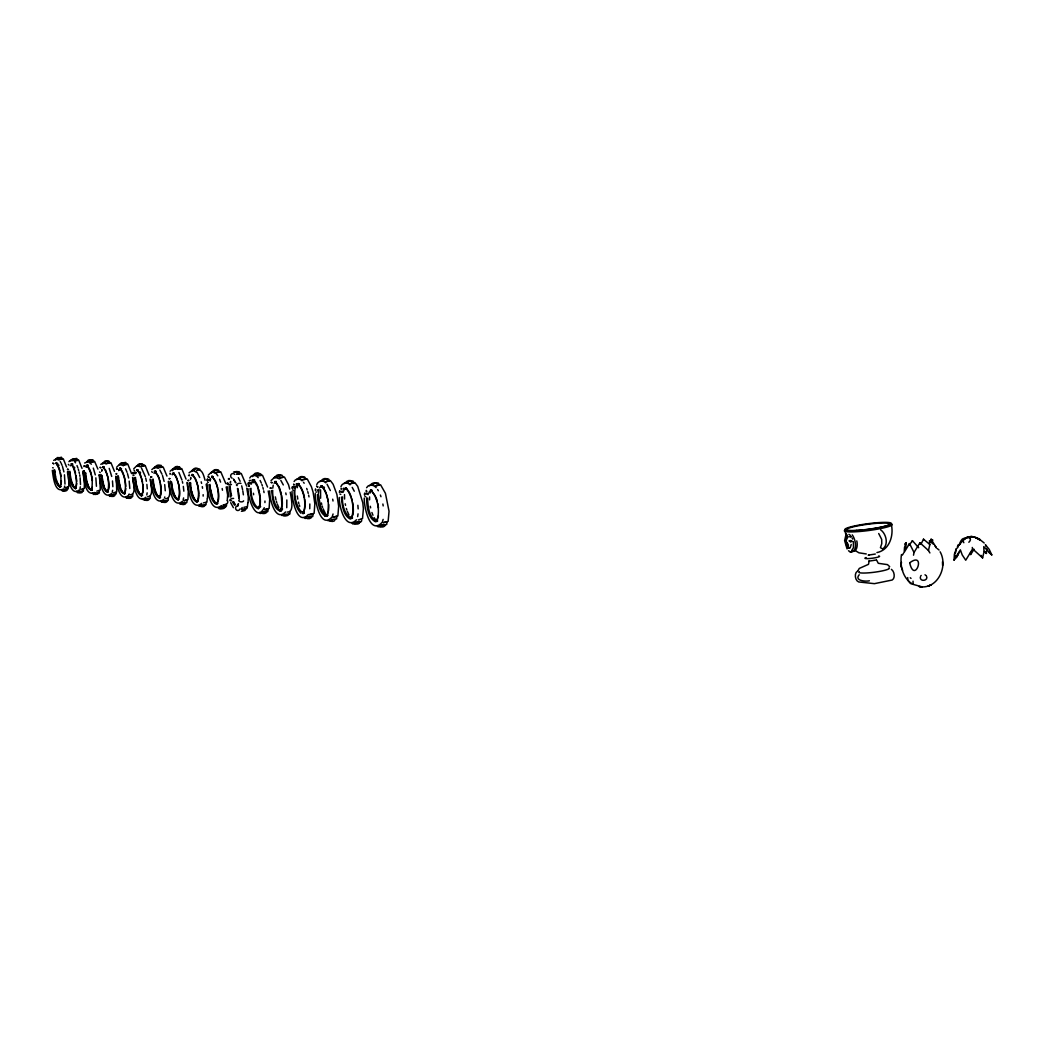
<?xml version="1.0" encoding="UTF-8"?>
<svg xmlns="http://www.w3.org/2000/svg" width="1044" height="1044" viewBox="0 0 1044 1044"><rect width="100%" height="100%" fill="white"/><g stroke="black" fill="none" stroke-linecap="round" stroke-linejoin="round"><path stroke-width="1.5" d="M154.408 468.391L155.073 466.968M264.928 502.569L264.941 501.029M340.801 494.36L339.939 494.125M61.361 480.762L61.296 482.667M294.134 491.372C294.33 498.954 295.374 507.71 300.985 513.283M80.505 484.573L80.127 477.774M191.691 471.523L192.396 470.061M318.394 494.843L320.978 508.637M96.426 486.256L95.852 477.852M211.279 473.167L211.997 471.679M317.363 494.647C317.976 502.033 318.603 512.03 325.506 516.258M316.697 492.142L315.862 491.92M344.494 494.595L344.598 499.032M366.535 497.884C366.875 506.053 367.488 517.602 375.54 521.817M367.605 498.145C367.893 505.544 368.519 515.54 375.214 520.643M252.491 476.638L253.261 475.098M369.576 496.905L369.576 499.854M198.895 495.039C198.738 496.278 198.999 501.681 196.128 500.898M848.041 547.369C850.012 541.888 842.886 544.146 848.25 536.616M64.989 484.09L64.454 474.798M76.747 483.359L76.16 486.856L74.737 487.665M223.586 506.81C216.682 507.149 228.362 509.224 226.287 504.265C216.969 506.04 230.032 506.066 227.448 500.441M309.755 508.754L309.833 503.978M318.407 493.577L319.007 489.323M125.802 488.501C125.619 490.902 124.732 495.822 122.331 491.672M132.849 473.793L132.94 472.567M169.976 478.648L168.906 478.831L169.676 478.465M207.143 480.527L207.247 479.222M134.063 473.898L134.258 472.319M133.084 473.415L133.188 472.475M250.364 480.592L249.229 480.801L250.064 480.253M940.122 551.806C948.565 566.761 937.199 590.069 919.125 586.584L922.061 586.872L912.717 584.262M67.207 489.075C67.873 492.129 61.531 491.032 62.927 490.08M116.432 479.901L116.719 491.854L113.222 492.951M248.159 484.246L248.289 482.889M87.422 462.101C86.6 458.747 93.255 459.556 91.963 460.678M132.98 475.294L133.984 475.568M272.758 488.174L273.228 485.212M901.468 554.56C899.798 565.091 902.447 577.671 911.96 583.753M103.747 463.079C103.33 460.704 107.819 459.856 108.537 462.009M286.761 507.723L286.839 499.959M207.378 480.566L207.547 479.131M292.137 488.24L292.281 486.83M114.957 494.386C115.597 497.57 109.02 496.435 110.429 495.43M101.764 471.183L101.855 470.309M315.34 490.341L315.497 488.918M131.857 496.265C132.497 499.502 125.841 498.34 127.264 497.322M320.56 489.832L320.599 498.262M328.56 510.594L328.664 504.422M955.443 553.059L956.343 548.752L957.961 547.317M248.42 484.286L248.616 482.811M339.417 492.52L339.574 491.072M358.053 513.844L357.635 516.623M84.668 466.094L83.925 466.564L84.029 465.728M147.139 492.833L146.812 494.973M364.395 494.791L364.578 493.316M82.593 491.332C82.646 494.008 76.878 492.585 78.287 491.815M292.437 488.279L292.659 486.752M315.653 490.38L315.758 489.584M190.478 479.587L190.7 478.309M53.27 467.908L52.618 467.725M208.513 480.24L208.604 479.587M210.118 481.036L210.444 479.196M245.484 508.898L244.988 510.555L241.425 511.299M149.227 498.784C149.24 501.616 143.172 500.102 144.607 499.28M230.267 483.215L230.489 481.884M253.822 475.568C254.031 469.878 265.307 475.686 255.454 475.098C256.498 471.64 262.501 473.963 261.209 475.294M364.748 494.83L365.008 493.225M167.223 500.794C167.223 503.665 161.076 502.138 162.525 501.303M249.607 483.946L249.842 482.641M984.753 551.806L986.423 553.437L986.75 548.752M185.819 502.869C185.793 505.792 179.568 504.226 181.017 503.378M80.336 486.791L79.983 488.592M205.015 505.009C204.976 507.984 198.673 506.392 200.135 505.531M311.556 516.232C312.104 519.977 304.6 518.646 306.049 517.459M293.677 487.939L293.938 486.569M297.253 487.731L297.671 485.63M70.861 460.769L71.462 460.039M101.764 470.622L101.986 469.513M317.598 490.889L317.781 489.806M112.648 490.262L112.256 492.115M86.561 462.087L87.174 461.344M359.736 521.595C360.128 525.889 351.932 523.527 353.981 522.848M339.848 491.75L339.992 490.993M341.049 492.207L341.179 491.489M134.767 473.323L134.911 472.475M135.616 473.689L135.864 472.527M913.513 555.199L914.022 552.459L919.921 542.776L928.442 550.475L929.904 552.942M385.21 524.427C385.627 528.225 378.15 527.168 379.324 525.706M119.434 464.828L120.073 464.071M378.463 515.853L376.858 520.199L375.37 520.669M136.647 466.276L137.299 465.493M183.613 497.897L183.144 499.867M190.608 478.661L190.869 477.447M335.085 519.534C334.954 522.822 328.103 521.073 329.578 520.108M209.257 480.031L209.439 479.144M210.17 480.423L210.562 478.831M960.141 542.789C959.775 542.645 962.946 536.342 964.773 539.069M230.411 482.25L230.593 481.388M869.156 560.889L868.504 564.321L859.264 568.432L858.064 570.572M250.39 483.737L250.599 482.811M251.343 484.142C252.048 478.557 255.375 480.566 257.137 484.86M253.235 482.693L253.718 480.879M61.126 483.998L60.082 486.243L59.064 485.695M64.741 486.073L64.323 487.6M366.222 493.734L366.379 493.042M294.499 487.718L294.734 486.752M274.22 477.774L274.99 476.899M868.804 561.163L876.36 559.989M92.355 487.339L91.233 489.649L90.136 489.075M296.718 479.653L297.501 478.765M328.377 511.612L327.111 514.796L325.741 515.253M333.062 513.987L332.41 516.18M341.923 491.985L342.171 490.993M342.954 492.429L344.598 488.931M135.759 472.893L135.942 472.188M320.038 481.597L320.847 480.697M366.992 494.243L367.253 493.238M368.036 494.686L368.584 492.898M370.046 493.094L370.659 491.111M344.233 483.62L345.055 482.706M383.148 519.377L382.43 521.648M164.56 497.831L164.808 496.931M369.354 485.721L372.617 484.351M904.665 544.054L906.231 542.671L905.709 548.283M972.277 547.447L972.616 548.909L982.6 557.914L984.009 551.924L983.774 546.638L991.8 554.886L989.229 549.405L985.405 544.759L986.28 546.651M852.23 551.584C857.489 551.597 857.724 544.668 856.785 540.896M928.442 550.475L929.682 545.346L929.525 540.831L931.144 541.98M850.416 547.108L851.238 544.498M264.276 507.723C255.806 524.205 247.245 495.848 248.146 488.827M295.961 486.439C290.271 498.223 306.91 529.569 304.704 499.189M137.573 466.29C136.79 462.792 143.694 463.627 142.389 464.802M207.234 498.536L206.921 502.151L203.45 502.869M107.584 491.894L108.171 491.254L107.623 492.102C109.868 483.763 108.158 473.545 102.912 466.642L104.035 467.073M118.742 470.661L120.021 468.325M128.882 494.712L129.143 493.969M247.806 502.843L247.467 506.575L243.891 507.319M97.183 493.251L96.492 493.995M275.407 477.813C275.068 475.098 279.4 473.689 280.901 475.646M266.912 510.842C267.577 514.679 260.126 513.765 261.47 512.434M260.308 507.201L260.608 506.51M956.343 548.752L954.399 554.194L954.033 560.08L955.926 557.274M906.231 542.671L904.535 547.317L904.169 552.354L909.533 543.585L914.022 552.459M929.943 544.59L923.483 539.187L921.552 543.115M282.232 509.576L282.546 508.872M907.706 577.567L907.784 580.177L910.551 583.609L913.095 583.792L913.03 581.169M70.379 465.781C73.406 463.092 74.672 470.766 75.559 473.193M846.801 536.172L847.18 535.363M86.078 467.164L86.521 466.12M954.033 560.08L960.376 549.849L962.216 554.925L965.739 560.236L972.616 548.909M846.762 534.606L845.744 541.98M116.589 467.281L119.629 464.267L123.518 465.768M118.951 470.074C120.595 466.707 122.996 472.619 123.61 474.472M133.762 468.756L136.881 465.702L140.34 466.812M153.925 473.167L155.66 472.253L158.101 475.699M172.273 474.785L172.782 473.663M955.625 555.291L956.278 557.587L959.697 551.676M208.239 475.164L211.684 471.914L215.195 472.893M381.973 522.561C369.863 535.689 363.769 505.948 364.252 498.04M288.757 513.557C290.18 516.154 281.984 516.715 283.368 514.901M347.939 482.576C346.725 482.211 353.603 478.583 353.89 482.641M371.038 490.315L370.437 491.346L371.299 490.262L372.147 491.006L370.385 490.184L371.781 489.936M356.513 519.755C345.499 531.213 338.778 505.831 339.326 497.44M224.943 506.471C226.156 508.65 219.436 509.903 219.579 507.723M345.89 488.135L345.277 489.14L346.099 488.083M332.005 517.067C320.456 529.726 314.883 500.898 315.223 493.473M206.138 502.281L206.059 504.67L201.623 504.996M271.048 480.566L274.768 477.147L279.466 478.896M300.176 478.622L300.763 477.604L304.47 476.886L306.205 479.17L302.147 479.757L307.236 478.935L311.438 486.778L313.096 492.181L314.844 503.782L314.127 513.296L309.455 514.588L313.122 513.739L312.73 516.545L308.737 517.406L307.51 516.676L311.282 516.245M340.905 486.582C342.197 482.746 347.456 481.715 350.053 484.834M320.899 485.891L322.531 486.674L321.617 485.956L321.056 487.013L321.839 485.969M308.372 514.457C297.096 526.92 291.746 498.523 292.033 491.319M192.892 470.635C191.822 469.082 197.081 466.459 198.112 469.343M243.513 510.007L242.86 510.49M316.763 484.507C318.002 480.749 323.118 479.718 325.663 482.785M298.297 483.998L297.71 484.964L298.467 483.933M285.586 511.952C275.303 522.796 269.339 498.588 269.73 490.863M155.53 467.529C154.46 466.016 159.575 463.471 160.554 466.263M276.138 481.428L275.525 482.419C277.221 481.689 273.645 481.636 276.464 482.654L275.564 481.95L278.865 487.17L281.306 495.6L281.971 505.648L280.458 510.451L281.671 510.555M120.491 464.606L121.117 462.818L125.071 462.949M150.205 496.174L150.166 498.445L145.951 498.758M242.208 507.501L241.294 508.95M974.052 549.261L970.659 554.638L970.555 552.511M249.777 478.008C251.239 474.394 256.237 474.707 258.22 477.682M294.082 481.532C295.53 478.4 300.046 478.269 302.147 480.801M132.719 494.269L132.705 496.5L128.556 496.813M221.472 505.596C210.81 514 207.051 490.81 207.09 483.411M296.274 485.747C299.928 481.232 303.895 493.355 304.457 497.753M115.78 492.416C118.964 495.561 105.875 495.548 114.67 494.386M201.662 503.404C191.757 511.704 187.855 490.027 187.672 483.111M113.404 495.404L109.855 496.37L108.968 495.417M157.07 466.785L160.92 465.272L162.394 467.294M182.491 501.29C172.782 509.446 169.037 488.083 168.828 481.336M163.934 499.241C154.408 507.253 150.819 486.204 150.584 479.614M189.055 472.828L192.592 470.244L196.885 472.488M957.818 545.947L964.291 538.808M959.253 544.851L962.307 540.766L966.587 537.647M170.133 471.209L173.056 468.704L175.81 469.187M65.798 490.054L62.405 490.98L61.557 490.08M97.914 469.095L94.599 461.422L90.371 462.114L93.882 461.644L93.02 459.934L89.588 460.247L89.027 461.2M145.964 497.244C136.62 505.139 133.188 484.39 132.914 477.943M82.045 468.417L78.718 460.117L74.555 460.796L78.026 460.326L76.695 458.447L73.798 458.955L73.263 459.895M105.274 462.531L105.849 461.578L108.837 461.056L110.22 462.988L106.671 463.471L110.951 462.766L114.448 471.327M128.569 495.326C119.394 503.091 116.093 482.628 115.793 476.325M151.824 469.643L154.682 467.177L158.205 468.312M319.594 487.809C321.474 483.594 325.31 490.523 326.185 493.12M911.738 541.836L912.443 540.714L918.694 547.735M111.695 493.46C102.69 501.094 99.519 480.932 99.193 474.759M79.461 489.884C70.77 497.296 67.847 477.669 67.482 471.757M956.278 557.587L957.896 555.095M53.714 460.391L56.115 458.916L58.829 459.986M366.588 487.705C368.532 483.972 373.869 484.52 376.14 487.652M68.943 461.683L70.026 460.665M902.329 555.069L903.556 553.255M63.514 489.01C54.562 493.681 53.179 476.221 52.317 470.335M84.629 463.014L88.192 461.592L91.402 464.202M909.233 545.177L912.443 540.714M86.3 466.694C87.97 464.384 90.959 471.588 91.415 474.707M75.494 488.37L76.029 487.744L75.494 488.579C78.235 480.749 74.411 469.121 71.618 463.901M100.785 464.384L103.369 462.688M94.795 492.494C85.034 497.179 83.755 478.322 83.024 471.849M846.175 533.862L844.622 540.596L847.049 548.909M908.41 545.112L909.533 543.585M901.494 562.377L900.894 566.161L902.616 570.298M154.421 472.058C160.385 475.542 162.172 490.223 159.68 497.818C161.037 496.213 159.197 498.314 158.492 496.827M172.547 474.276L173.617 473.637M920.612 576.21L921.199 575.44M207.482 498.34L207.678 492.938L206.151 484.312M857.437 571.225C854.005 573.025 855.023 580.725 858.677 581.952L874.428 583.661L892.15 580.033C895.53 578.193 894.408 571.264 891.406 569.358M237.575 505.309L238.502 503.73L237.406 506.04M248.094 502.634L248.328 497.048L246.749 488.122M274.102 483.215L275.89 482.628L279.035 486.843M343.215 488.775L343.985 488.07M968.858 542.267C974.809 536.446 961.915 535.624 963.39 542.071L963.86 542.723M369.328 491.593L371.455 490.98L375.07 495.535M352.572 517.85L351.802 518.542M227.24 500.689L227.657 494.96L226.196 486.987M196.494 470.727C202.001 467.738 203.645 475.307 205.055 480.266M61.087 486.491L60.239 487.065M92.277 489.897C85.308 490.275 85.347 477.252 84.603 471.888M124.393 493.734L124.98 493.081L124.432 493.956C126.781 485.499 125.019 475.072 119.642 468.09L120.778 468.521L120.099 468.704M191.861 475.477L193.558 475.881L195.698 479.092M211.436 477.265L212.271 477.017M141.201 465.963L145.233 465.598L149.057 475.19M251.852 480.292L252.57 479.783M850.051 547.852L848.237 548.217M258.403 508.415L259.904 504.5L259.786 496.448L257.437 486.413L253.483 480.318L254.553 479.783M296.091 484.155L296.861 483.62M281.488 510.581L280.745 511.103M376.701 520.917L375.762 520.186L377.536 521.034L376.636 521.635M303.856 513.283L302.943 513.752M344.259 489.153L345.042 488.618M160.319 497.649L159.654 498.001M327.385 515.866L324.971 516.127M366.209 490.354L366.131 491.398L367.005 491.241M86.091 465.546L88.114 465.559M341.91 489.036L341.062 489.192L341.14 488.161M293.716 484.024L293.638 485.016L294.46 484.873M964.695 538.547L968.114 537.073M965.556 538.182L963.834 539.109M272.001 482.902L270.918 482.302L272.04 482.498M229.393 479.157L228.31 478.961L229.132 478.426M189.603 475.659L188.546 475.477L189.355 474.955M170.015 473.232L169.924 474.133L170.681 473.989M151.719 471.64L152.372 472.384M133.997 470.087L134.637 470.831M117.45 469.317L116.497 468.795L117.489 468.965M100.785 467.856L99.859 467.334L100.824 467.503M68.356 464.358L68.956 465.05M359.775 521.452C348.722 522.653 364.447 524.271 361.237 519.233M371.207 485.316C368.963 484.09 376.806 481.01 376.832 483.79M346.021 483.215C344.076 482.419 350.536 478.309 351.763 481.91M364.943 496.422L365.818 496.657M321.774 481.206C319.829 480.423 326.198 476.364 327.385 479.914M266.742 511.116L264.236 511.677M373.191 484.651C371.99 484.299 378.972 480.592 379.285 484.729M298.401 479.261C296.561 478.726 302.003 474.642 303.556 477.486M323.614 480.566C323.157 479.287 329.265 477.147 329.447 480.632M290.036 511.456L289.88 514L285.077 514.34M327.568 515.318L326.446 515.866L327.685 514.548L326.589 515.488L327.829 515.606M212.78 472.136C210.979 471.627 216.108 467.816 217.543 470.479M246.645 506.718C250.038 510.19 235.539 510.203 245.209 508.898M292.646 489.78L293.455 490.262M174.165 468.926C172.377 468.469 177.363 464.711 178.746 467.32M214.32 471.536L214.829 470.583L218.287 469.904L219.853 472.045L216.017 472.58L220.767 471.81L225.817 483.659M222.894 507.971L219.162 508.767L218.157 507.736M298.897 483.633L297.501 483.855L299.08 484.625L298.179 483.92C304.3 491.802 306.414 503.417 303.556 512.969L304.143 511.991L302.943 513.296L304.339 513.035L302.747 512.239L303.647 512.943M98.28 492.559C100.55 494.021 92.681 495.417 94.117 493.59M194.641 469.917C193.375 468.625 201.244 467.764 199.835 470.231M257.868 475.894L262.488 475.242L267.551 487.039M271.048 488.201L269.913 488.148L271.062 487.939M139.322 465.35C138.46 462.505 149.945 465.833 141.07 466.185M168.254 498.145L168.201 500.454L163.908 500.768M234.926 472.384L239.024 471.601L240.029 473.284M198.177 501.198L197.264 501.955C200.096 493.003 198.112 481.662 192.161 474.367L193.297 474.824L192.514 475.007M249.425 486.204L248.302 486.165L249.111 485.76M217.922 503.352L217.022 504.121C219.971 495.039 217.935 483.437 211.828 476.064L212.963 476.534M122.044 463.914L122.631 462.949L125.658 462.414L127.068 464.384L123.466 464.867L127.825 464.162L131.557 473.598M56.82 459.164L57.12 457.598L60.852 457.716M57.955 458.629L61.335 457.207L62.405 458.668M72.088 460.43L72.414 458.851L76.199 458.968M99.337 490.615L99.337 492.794L95.265 493.133M158.975 467.673L163.203 467.073L166.962 476.051M130.108 497.531L126.663 498.275L125.75 497.309M142.702 495.156L141.775 495.861L143.132 491.306L142.924 484.52M159.601 497.583L160.593 497.101M228.532 484.286L227.435 484.233L228.231 483.842M67.925 487.183C70.561 491.085 58.516 489.584 66.933 489.075M83.403 488.879L83.403 491.019L79.37 491.293M207.612 481.976L208.356 482.419M70.561 460.417L73.354 460.665M188.833 480.618L187.763 480.579L188.559 480.201M69.635 460.861L70.966 460.221M71.423 464.463L72.662 463.862M116.824 473.976L115.819 473.937L116.576 473.584M99.545 472.045L100.198 472.449M87.278 465.389L88.127 465.141M87.161 465.833L87.8 465.65L86.678 465.232C91.794 472.071 93.464 482.093 91.324 490.315C92.772 489.14 90.11 490.667 89.758 488.644M84.081 470.961L83.102 470.922L84.107 470.74M56.206 458.773L55.632 460.078M154.303 471.262L156.248 471.47M155.138 471.744L155.869 471.575L155.204 471.496M124.797 493.982C118.22 492.259 118.337 481.78 117.398 476.038M966.392 537.738L969.419 536.76M147.23 499.606L143.289 499.789M165.174 501.629L161.585 502.242L160.672 500.663M173.434 468.482L172.743 470.661M183.692 503.717L179.633 503.9M202.836 505.87L198.699 506.066M850.181 541.523L851.995 541.157M321.174 486.204L322.139 486.008M345.433 488.318L346.869 488.801L345.942 488.07C352.441 496.148 354.699 508.337 351.515 518.216L352.128 517.198L350.823 518.542L352.219 518.268L350.51 517.433L351.437 518.163M344.716 488.853C347.769 487.757 350.171 494.164 351.11 496.683M286.173 515.253L281.763 515.462M332.449 520.473L327.868 520.682M876.934 552.576C888.953 550.253 893.547 536.746 891.615 525.85M850.273 541.81L852.087 541.444M968.584 536.942L967.057 537.386L969.289 536.799L968.454 536.981M869.195 554.677L868.23 555.147L875.316 554.038M967.475 537.242L968.767 536.903M968.271 537.007L969.289 536.799M859.212 574.735C853.757 581.012 866.546 581.678 869.365 580.79M849.685 547.983L848.172 548.139M849.855 536.603L851.134 536.342M849.973 536.929L851.265 536.681M849.203 540.753L850.495 540.505M849.333 541.092L850.612 540.831M380.773 526.398L378.032 526.815L377.197 525.654M355.43 523.527L352.728 523.944L351.919 522.809M383.748 524.662L381.269 525.106M378.137 485.251L375.409 485.851L380.577 484.794L385.419 493.303L389.047 511.286L388.133 521.334L383.161 522.705L386.998 521.804L386.711 524.466L382.339 525.667L381.008 524.897L381.634 525.393M262.905 513.074L260.374 513.452L259.643 512.408M329.473 480.919L325.663 481.715L330.348 480.566L333.127 484.246L336.886 494.386L338.661 506.196L337.878 515.88L333.114 517.198L336.847 516.323L336.586 518.894L331.431 519.52M353.942 482.941L350.066 483.75L354.843 482.576L357.701 486.334L362.79 502.712L363.377 508.689L362.529 518.555L358.314 519.912M240.029 473.545L236.44 474.276L241.268 473.493L246.645 486.047M279.831 476.351L277.273 476.912L278.135 475.751L281.776 475.046L283.459 477.304L279.466 477.865L284.464 477.056L288.535 484.755L289.671 489.062M178.746 467.777L175.327 468.482L176.266 467.32L179.424 466.759L180.925 468.821L177.18 469.343L181.76 468.599L186.028 479.131M80.649 492.207L77.478 492.69L76.656 491.228M233.582 472.005L237.184 471.444L238.241 472.619M62.327 458.89L59.208 459.517L63.306 458.851L66.568 467.02M969.537 536.746L971.037 536.603M65.446 487.692L68.8 486.648L68.747 477.787M80.897 489.388L84.303 488.331L84.433 479.979M96.818 491.137L100.263 490.067L99.898 478.857M71.723 464.319L70.927 463.875M130.135 494.804C136.607 494.608 133.41 483.45 132.562 477.395M147.595 496.722C154.212 496.657 150.923 484.664 150.088 479.039M103.082 467.529L105.64 470.152L108.028 477.447M165.618 498.706C172.13 498.836 169.206 486.987 168.267 481.506M136.921 469.591L138.408 469.93M141.345 477.16L139.478 472.684L137.403 470.479M174.283 473.167L173.461 472.658M60.461 486.4L60.147 486.896C62.183 478.974 60.395 469.748 56.024 462.883M75.573 488.762C69.765 486.021 69.883 477.147 68.969 471.483M91.598 489.806L92.237 489.649L91.65 490.171M287.204 512.082C294.695 512.513 291.198 498.288 290.258 492.22M850.756 552.002C858.233 551.088 855.493 539.2 852.243 534.867M274.781 481.493L276.138 481.662M178.328 499.28L179.085 499.123L178.172 499.854C180.86 491.032 178.942 479.927 173.147 472.723M178.119 500.037C171.477 497.218 171.425 487.326 170.55 481.036M258.416 508.859C251.108 506.027 250.899 495.287 250.064 488.514M280.288 511.26C272.784 508.428 272.523 497.466 271.701 490.549M971.403 536.629L970.685 536.642L973.178 536.746M970.907 536.642L973.399 536.773L971.99 536.655M971.207 536.655L972.773 536.746M970.803 536.616L971.833 536.642M182.465 502.843L186.824 502.529L187.124 499.998L183.731 500.755L187.933 499.58L188.351 490.98L186.85 482.498M866.272 553.946L858.964 552.824L854.605 550.214M263.114 511.873L267.825 511.547L268.191 508.846L264.615 509.655L269.117 508.402L269.717 499.215L268.217 490.967M377.536 521.034L376.14 521.321L377.497 519.938L376.884 520.982C380.238 510.947 377.902 498.445 371.207 490.262M142.48 498.732L141.775 498.432M93.555 494.517L92.446 493.003M305.2 518.542L304.117 517.419M972.969 536.773L974.313 536.955M253.483 479.574L254.331 479.783M59.769 486.217L60.526 486.752M59.899 487.091C54.653 483.698 54.601 475.738 53.766 470.048M159.262 498.027C153.246 494.491 153.076 485.591 152.267 479.313M141.384 496.057C135.524 492.533 135.368 483.829 134.559 477.643M103.265 466.59L103.969 466.759M216.473 504.317C210.04 500.676 209.753 491.293 208.97 484.651M196.768 502.151C190.491 498.536 190.23 489.336 189.434 482.811M374.822 520.538L375.762 520.773M350.249 519.038C342.758 515.253 342.184 504.578 341.479 497.101M848.889 534.345L850.325 535.285M298.362 483.529L299.276 483.881M155.073 471.066L155.83 471.249M136.96 469.917C141.305 473.323 146.317 493.89 140.405 494.543M137.064 470.387L137.443 470.479M120.334 468.117L121.535 468.769M851.643 550.606L853.457 547.708L853.353 541.588M848.472 550.762L850.547 551.95M849.999 551.819L851.317 552.145M56.337 462.57L57.785 463.614M107.937 491.946L105.992 490.406M106.971 492.22C101.79 488.331 101.503 480.475 100.759 474.472M973.778 536.929L978.907 538.821L984.205 542.997M974.783 537.216L980.029 540.087M977.602 538.13L976.284 537.569M976.662 537.973L975.514 537.477M327.307 515.475L326.198 514.783L327.098 515.501C330.1 505.805 327.92 493.929 321.617 485.956M325.611 515.227L321.382 509.629M932.305 542.658L931.091 539.239L932.918 540.166M281.175 510.438L280.144 509.772M212.337 477.03L215.455 480.879M173.669 473.65L175.836 475.92M215.808 503.051C219.827 503.169 218.835 493.512 218.013 489.336M177.088 498.823C181.382 497.831 179.32 490.615 179.255 486.856M71.971 463.993L72.728 464.515M56.167 463.379L58.921 467.582M924.984 574.787L925.819 575.296M978.907 538.821L980.199 539.644M977.81 538.587L978.946 539.304M878.709 533.536L881.684 539.396L881.762 543.65L880.444 547.682L882.676 548.948C888.875 544.824 886.252 533.68 880.692 529.882M75.142 488.122L74.372 487.352M106.227 463.954L103.369 462.831L102.743 464.045M141.24 495.352L140 494.086M177.532 499.319L176.658 498.484M196.572 501.407L195.685 500.546M258.821 507.789L259.199 508.089M216.252 503.56L215.351 502.686M214.581 472.423L216.043 473.558M929.525 540.831L933.388 544.172M989.164 552.707L991.8 554.886M910.251 577.75L911.02 578.376M937.329 548.609L939.039 550.018M106.384 490.837C110.834 491.124 108.485 482.289 108.276 478.661M984.44 551.454L986.423 553.437M233.608 479.392L235.879 482.719M214.881 502.203L215.612 503.051M195.228 500.076L195.933 500.911M176.214 498.014L176.906 498.836M157.814 496.017C162.446 499.345 161.298 487.313 160.489 483.75M931.091 539.239L936.468 547.904L935.059 545.986M74.62 461.657L75.573 462.844M74.007 486.935L74.607 487.678M58.712 485.277L59.299 486.008M923.483 539.187L924.266 540.1M323.862 486.882L324.449 487.561M216.643 474.159L217.831 475.816M235.461 504.761L234.261 503.077M234.535 505.192L232.551 501.942M889.671 566.657L887.504 564.634L878.278 563.303L876.608 560.119M214.425 501.603L215.129 502.555M194.784 499.489L195.476 500.415M175.783 497.44L176.462 498.353M141.384 467.79L145.351 476.664M158.049 496.357L156.965 494.778M139.583 493.525L140.235 494.412M233.517 479.131L235.487 482.563M105.601 489.858L106.214 490.719M233.386 507.671L230.685 502.673M89.366 488.109L89.98 488.957M970.294 538.626L969.68 537.751M375.422 519.56L374.157 517.654M73.628 486.413L74.228 487.248M327.059 484.272L330.348 490.563M58.347 484.768L58.934 485.591M303.504 482.276L304.169 483.241M280.784 480.331L283.302 484.938M197.473 473.232L199.717 477.526M213.955 500.898L214.646 501.942M194.328 498.797L195.006 499.815M159.836 470.035L161.964 474.172M175.34 496.748L176.005 497.753M157.618 495.769L156.235 493.355M139.805 493.838L138.056 490.51M121.926 491.019L122.54 491.972M377.628 489.545L378.359 490.732M105.209 489.218L105.809 490.171M352.219 487.365L354.268 491.228M88.988 487.483L89.588 488.409M981.06 555.369L982.6 557.914M60.2 461.539L60.669 462.309M73.263 485.799L73.837 486.713M325.31 513.335L323.092 508.78M57.981 484.155L58.555 485.055M238.358 477.669L240.146 481.297M233.791 502.255L234.469 503.391M213.498 500.089L214.177 501.211M194.549 499.097L193.453 497.101L194.08 498.275M178.902 472.475L181.956 480.044M174.909 495.965L175.549 497.048M140.144 472.018L140.575 472.815M139.374 493.159L138.539 491.502M122.122 491.306L121.234 489.636M105.405 489.505L104.922 488.709M348.983 514.953L347.3 511.299M89.197 487.757L88.714 486.974M73.458 486.06L72.623 484.481M58.555 464.802L58.934 465.533M58.19 484.429L56.676 481.023M278.787 507.436L277.247 503.991M260.113 480.475L261.3 482.994M233.517 501.59L233.987 502.542M213.707 500.376L213.159 499.397M176.266 476.703L179.033 485.551M175.105 496.239L174.583 495.3M156.744 494.282L155.83 492.39M125.58 468.795L127.042 472.306M105.013 488.749L104.152 486.948M87.97 485.238L88.805 487.013M74.398 467.125L74.776 467.934M73.08 485.329L70.979 479.392M61.126 463.21L62.027 465.311M57.368 482.863L57.733 483.659M212.715 498.379L213.237 499.437M852.126 537.934L852.622 539.069M847.284 547.239L845.979 543.363M192.709 495.234L193.636 497.349M173.774 493.251L174.674 495.339M121.313 489.675L120.112 486.608M109.215 468.391L111.708 476.429M375.605 496.67L376.101 497.897M372.969 515.266L371.912 512.5M88.414 486.178L86.952 482.119M76.995 465.559L77.882 467.882M320.913 508.454L321.461 509.837M926.433 576.014C928.964 580.699 919.725 582.317 920.299 577.097M279.427 487.692L280.314 490.093M99.624 476.234L99.206 474.968M257.503 485.695L258.377 488.057M219.553 479.287L220.584 482.119M215.899 481.897L217.739 488.005M212.793 498.406L210.275 488.292M196.128 480.096L197.929 486.099M193.205 496.344L191.339 490.341L190.452 482.589M174.257 494.347L172.169 487.17M158.505 476.664L159.275 478.831M154.721 489.062L155.908 492.416M138.134 490.536L136.386 484.834M68.33 473.754L67.638 471.288M104.23 486.974L103.447 484.886M93.321 468.09L95.291 474.876M380.381 495.052L380.982 496.722M376.036 497.714L376.571 499.189M71.984 482.641L72.336 483.607M306.688 488.435L307.236 490.001M299.289 504.996L299.758 506.34M261.861 484.403L262.383 485.917M211.971 496.122L212.376 497.296M847.363 545.725L846.41 541.914M162.459 475.477L164.117 481.401M155.138 490.249L155.517 491.359M103.865 485.969L101.764 475.411M87.683 484.272L86.665 480.984M62.457 466.498L63.919 471.901M59.26 468.534L59.886 470.622M56.35 480.005L56.741 481.049M376.519 499.045L377.367 501.903M346.334 508.441L346.804 509.903M326.642 494.399L328.325 501.512M322.152 505.962L322.609 507.41M276.373 501.277L276.79 502.673M127.485 473.65L128.634 478.035M123.975 475.542L124.888 479.079M120.19 486.621L119.486 484.312M78.3 469.174L78.691 470.518M56.428 480.031L55.502 476.716M115.675 476.534L116.432 478.87M351.541 498.053L352.285 500.937M307.758 491.646L308.215 493.368M298.453 502.112L298.845 503.586M280.719 491.398L281.41 494.125M262.879 487.509L263.323 489.166M258.768 489.323L259.447 492.011M230.789 497.14L229.158 486.543M241.686 485.851L242.586 489.636M211.266 493.616L211.606 494.895M201.179 481.819L201.583 483.385M191.704 491.633L192.044 492.885M159.628 480.005L160.228 482.472M154.799 489.075L153.859 485.343M141.684 478.322L142.532 482.002M136.738 486.06L137.051 487.248M119.864 485.486L118.403 476.991M103.199 483.777L102.625 481.428M845.209 531.853L846.279 536.29M237.471 488.435L238.854 498.301M228.845 496.918L227.292 486.778M321.382 502.947L321.748 504.474M275.981 499.841L275.329 496.866M237.915 488.631L238.502 491.332M231.181 494.334L231.481 495.665L230.489 490.249M182.361 481.584L182.726 483.176M145.729 478.165L146.395 481.245M86.73 480.984L85.556 472.749L85.556 473.911M79.044 471.927L79.37 473.363M71.057 479.392L70.496 477.069M919.921 542.776L920.221 544.185M377.719 503.391L378.489 507.958M370.307 506.262L370.633 507.867M345.225 503.782L345.551 505.361M308.632 495.117L308.998 496.905M285.782 492.951L286.134 494.699M263.714 490.863L264.067 492.585M210.953 492.298L210.457 489.623M154.186 486.608L153.716 484.064M136.138 483.594L136.464 484.821M91.689 475.881L92.433 480.658M60.435 472.88L61.035 476.364M55.58 476.703L54.745 470.948M84.068 478.648L83.129 472.071M135.994 482.315L136.203 483.581M125.136 480.305L125.815 486.347M118.82 480.632L119.029 481.871M102.168 479L102.377 480.214M86.234 478.622L85.856 476.221M79.67 474.824L79.918 476.299M76.055 475.529L76.734 481.31M69.948 472.384L70.561 477.056M281.697 495.535C285.443 522.026 271.701 506.027 272.706 490.367M259.721 493.394C263.427 519.455 250.129 503.678 251.043 488.331M253.405 493.238L253.653 494.726M222.189 488.553L222.463 490.223M202.288 486.634L202.575 488.279M198.19 487.417L198.895 493.864M190.922 487.705L191.143 489.036M172.012 485.851L172.234 487.156M382.874 504.017L383.187 505.922M352.585 502.425C356.957 529.308 341.114 514.535 342.523 496.918M332.71 499.189L333.01 501.016M297.788 499.084L297.318 496.017M242.834 490.928L243.382 494.817M70.287 475.894L69.987 473.558M135.811 481.062L135.929 482.341M129.195 481.114L129.795 488.475M183.326 486.4L183.835 491.163M171.829 484.56L171.947 485.878M164.704 484.586L165.278 490.758M153.651 484.077L153.298 480.292M238.737 492.703L239.207 498.001M112.478 480.971L112.869 486.7M146.891 484.39L147.243 488.892M135.681 479.822L135.746 481.088M171.699 483.281L171.764 484.586M210.04 485.669L210.209 488.318M230.411 490.275L230.202 486.321M357.87 505.283L358.157 508.898M54.771 472.097L54.679 469.852M101.699 475.438L101.79 476.612M118.442 478.204L118.35 475.829M135.616 479.862L135.524 477.434M171.594 482.028L171.621 483.307M210.066 487L209.988 484.429M69.883 471.288L69.883 472.423M153.246 479.105L153.233 480.331M190.386 482.641L190.439 483.868M942.601 565.483L942.484 561.789M203.149 494.66L203.162 496.122M891.38 523.905A24.142 2.871 -7.5 0 1 866.481 530.796A24.142 2.871 -7.5 0 1 846.266 529.399M862.253 530.13A21.924 2.61 -7.5 0 1 852.269 527.103A21.924 2.61 -7.5 0 1 888.64 523.279A21.924 2.61 -7.5 0 1 865.058 529.83M888.94 567.897A15.373 2.023 -7.4 0 1 873.515 572.334A15.373 2.023 -7.4 0 1 859.329 571.564M878.617 555.995A7.386 0.94 -7.5 0 1 876.816 557.444A7.386 0.94 -7.5 0 1 867.303 558.631A7.386 0.94 -7.5 0 1 866.142 557.548M237.197 485.577A2.414 0.966 -18.6 0 1 237.51 483.894A2.414 0.966 -18.6 0 1 240.955 483.476M232.12 478.178A2.401 2.271 -85.3 0 1 231.089 474.537A2.401 2.271 -85.3 0 1 234.704 474.394M243.617 500.833A2.414 1.318 2.2 0 1 240.25 501.733A2.414 1.318 2.2 0 1 239.363 499.671M239.989 508.937A2.401 2.271 -83.5 0 1 236.531 510.085A2.401 2.271 -83.5 0 1 236.427 506.275M231.585 500.702A2.401 0.953 -18.5 0 1 230.032 499.698A2.401 0.953 -18.5 0 1 233.621 498.432M231.468 484.429A2.401 1.305 2.1 0 1 228.101 484.533A2.401 1.305 2.1 0 1 227.762 482.693M316.632 486.295L317.754 486.922L316.632 486.295M151.693 476.964L150.636 477.147L151.693 476.964M208.134 476.808L209.165 477.369L208.134 476.808M52.839 463.223L53.74 463.719L52.839 463.223M67.495 469.265L68.434 469.513L67.495 469.265M909.676 562.82C914.883 585.175 926.537 550.305 909.676 562.82M238.11 504.996L237.64 506.053L238.228 505.1M958.614 544.668L957.518 546.469L958.614 544.668M959.958 543.715L958.992 545.307L959.958 543.715M281.436 509.524L280.275 510.816L281.436 509.524M107.806 491.176L107.127 491.372L107.806 491.228M178.328 498.849L177.506 499.058L178.289 498.915M303.595 512.239L302.851 512.748L303.595 512.239M930.948 584.966L928.064 586.076L931 584.966M254.344 480.123L254.632 480.749L253.157 480.005L254.344 480.123M212.702 477.108L211.919 476.925L212.702 477.108M193.036 475.398L192.266 475.203L193.036 475.398M155.608 472.123L154.864 471.94L155.608 472.123M326.133 515.344L325.232 515.136L326.133 515.344M856.432 530.417A23.399 2.78 -7.5 0 0 891.289 523.449A23.399 2.78 -7.5 0 0 856.524 525.55A23.399 2.78 -7.5 0 0 856.432 530.417"/></g></svg>
